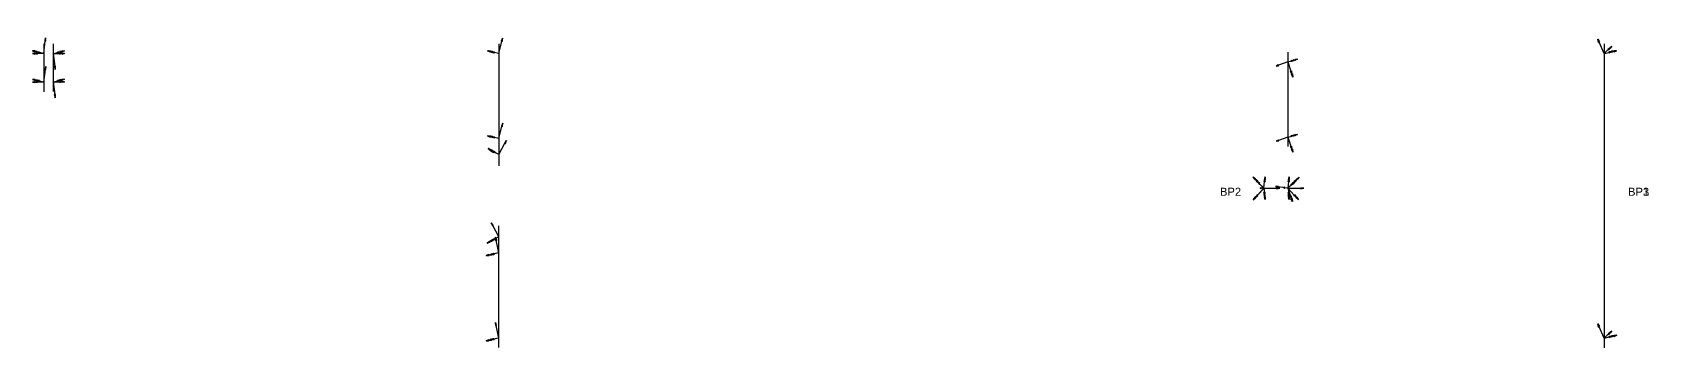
# Model space of a CAD drawing. Header units: millimetres. Extents: x -2504 to 13, y -95 to 104.
# Drawn here: x -997 to 13, y -95 to 102 of the extents above; entities that cross this region are included whole.
import ezdxf

# ---------------------------------------------------------------- set-up
doc = ezdxf.new("R2010")
doc.units = ezdxf.units.MM
for name, color, linetype in [('AutoDetect_16_6', 1, 'Continuous'), ('AutoDetect_17_7', 1, 'Continuous'), ('AutoDetect_22_1', 1, 'Continuous'), ('AutoDetect_23_0', 1, 'Continuous'), ('AutoDetect_26_2', 1, 'Continuous'), ('AutoDetect_27_4', 1, 'Continuous'), ('AutoDetect_6_3', 1, 'Continuous'), ('AutoDetect_7_5', 1, 'Continuous'), ('Rippe_ID_GUID_3A3276A3_DCF2_4339_8A0D_0F5217F1845D', 1, 'Continuous')]:
    doc.layers.add(name, color=color, linetype=linetype)
doc.styles.get("Standard").update_dxf_attribs({"font": 'arial.ttf'})

# ---------------------------------------------------------------- blocks, each defined once
blk = doc.blocks.new('Kontrollpunkt')
at = {"color": 0}
for q in [(0, 6), (8, 0), (0, 0, 4)]:
    blk.add_line((0, 0), q, dxfattribs=at)
for points in [[(0.25, 8, -0.25), (-0.25, 8, -0.25), (-0.25, 8, 0.25), (0, 10, 0), (-0.25, 8, -0.25), (0.25, 8, 0.25), (0, 10, 0), (0.25, 8, -0.25), (0.25, 8, 0.25), (-0.25, 8, 0.25)], [(0.25, 6, -0.25), (-0.25, 6, -0.25), (-0.25, 6, 0.25), (0, 8, 0), (-0.25, 6, -0.25), (0.25, 6, 0.25), (0, 8, 0), (0.25, 6, -0.25), (0.25, 6, 0.25), (-0.25, 6, 0.25)], [(0.25, 0.25, 4), (-0.25, 0.25, 4), (-0.25, -0.25, 4), (0, 0, 6), (-0.25, 0.25, 4), (0.25, -0.25, 4), (0, 0, 6), (0.25, 0.25, 4), (0.25, -0.25, 4), (-0.25, -0.25, 4)], [(0.25, 0.25, 6), (-0.25, 0.25, 6), (-0.25, -0.25, 6), (0, 0, 8), (-0.25, 0.25, 6), (0.25, -0.25, 6), (0, 0, 8), (0.25, 0.25, 6), (0.25, -0.25, 6), (-0.25, -0.25, 6)], [(0.25, 0.25, 8), (-0.25, 0.25, 8), (-0.25, -0.25, 8), (0, 0, 10), (-0.25, 0.25, 8), (0.25, -0.25, 8), (0, 0, 10), (0.25, 0.25, 8), (0.25, -0.25, 8), (-0.25, -0.25, 8)], [(8, 0.25, -0.25), (8, 0.25, 0.25), (8, -0.25, 0.25), (10, 0, 0), (8, 0.25, 0.25), (8, -0.25, -0.25), (10, 0, 0), (8, 0.25, -0.25), (8, -0.25, -0.25), (8, -0.25, 0.25)]]:
    blk.add_polyline3d(points, dxfattribs=at)

msp = doc.modelspace()

# ---------------------------------------------------------------- linework, layer by layer
at = {"layer": 'AutoDetect_16_6', "color": 1}
msp.add_line((-990, 94.9, -434.4), (-990, 65, -434.4), dxfattribs=at)
at = {"layer": 'AutoDetect_17_7', "color": 1}
msp.add_line((-984, 94.9, -434.4), (-984, 65.1, -434.4), dxfattribs=at)
at = {"layer": 'AutoDetect_22_1', "color": 1}
msp.add_line((-227.5, 4.7, -208.4), (-227.5, 4.7, -259.8), dxfattribs=at)
at = {"layer": 'AutoDetect_23_0', "color": 1}
msp.add_line((-212.5, 4.7, -209.8), (-212.5, 4.7, -259.8), dxfattribs=at)
at = {"layer": 'AutoDetect_26_2', "color": 1}
msp.add_line((-15, 95, -243), (-15, -95, -243), dxfattribs=at)
at = {"layer": 'AutoDetect_27_4', "color": 1}
msp.add_line((-212.5, 89.7, -285.8), (-212.5, 30.7, -285.8), dxfattribs=at)
at = {"layer": 'AutoDetect_6_3', "color": 1}
msp.add_line((-705.6, -94.9, -435.4), (-705.6, -25.7, -435.4), dxfattribs=at)
at = {"layer": 'AutoDetect_6_3', "color": 1, "extrusion": (1, 0, 0)}
msp.add_arc((-25.7, -414.4, -705.6), 21, 270, 289.418, dxfattribs=at)
at = {"layer": 'AutoDetect_7_5', "color": 1}
msp.add_line((-705.6, 94.9, -435.4), (-705.6, 25.7, -435.4), dxfattribs=at)
at = {"layer": 'AutoDetect_7_5', "color": 1, "extrusion": (-1, 0, 0)}
msp.add_arc((-25.7, -414.4, 705.6), 21, 270, 289.418, dxfattribs=at)

# ---------------------------------------------------------------- block references
at = {"layer": 'AutoDetect_16_6', "color": 2, "extrusion": (-0.696364, 0.173648, 0.696364), "rotation": 189.8510761165838}
for p in [(153.3, -995.7, 402.3), (170.6, -992.6, 399.2)]:
    msp.add_blockref('Kontrollpunkt', p, dxfattribs=at)
at = {"layer": 'AutoDetect_17_7', "color": 2, "extrusion": (0.696364, 0.173648, 0.696364), "rotation": 170.1489238834162}
for p in [(324.3, 338.1, -972.3), (307.1, 341.1, -975.4)]:
    msp.add_blockref('Kontrollpunkt', p, dxfattribs=at)
at = {"layer": 'AutoDetect_22_1', "color": 1, "extrusion": (-0.696364, 0.696364, 0.173648), "rotation": 279.8510761165839}
for p in [(157.5, -239.6, 124.5), (157.5, -278.5, 117.6)]:
    msp.add_blockref('Kontrollpunkt', p, dxfattribs=at)
at = {"layer": 'AutoDetect_23_0', "color": 1, "extrusion": (0.556029, 0.556029, 0.61779), "rotation": 51.16178642595596}
msp.add_blockref('Kontrollpunkt', (153.6, -113.5, -276), dxfattribs=at)
at = {"layer": 'AutoDetect_23_0', "color": 1, "extrusion": (0.696364, 0.696364, 0.173648), "rotation": 77.24859307823723}
msp.add_blockref('Kontrollpunkt', (153.6, -187, -182.2), dxfattribs=at)
at = {"layer": 'AutoDetect_26_2', "color": 1, "extrusion": (0.787929, 0.173648, -0.590774), "rotation": 341.2011366644633}
for p in [(90.1, -193.4, 147.2), (-83.7, -216, 116.3)]:
    msp.add_blockref('Kontrollpunkt', p, dxfattribs=at)
at = {"layer": 'AutoDetect_27_4', "color": 1, "extrusion": (0.590774, 0.173648, 0.787929), "rotation": 92.36222991805019}
for p in [(140.2, -33.9, -336.2), (95.1, -23.5, -344.4)]:
    msp.add_blockref('Kontrollpunkt', p, dxfattribs=at)
at = {"layer": 'AutoDetect_6_3', "color": 1, "extrusion": (-0.736481, -0.390731, 0.5522), "rotation": 180}
msp.add_blockref('Kontrollpunkt', (-308, -713.8, 289.3), dxfattribs=at)
at = {"layer": 'AutoDetect_6_3', "color": 1, "extrusion": (-0.787929, -0.173648, 0.590774), "rotation": 180}
for p in [(-117, -762.9, 304.9), (-65, -769.7, 314.2)]:
    msp.add_blockref('Kontrollpunkt', p, dxfattribs=at)
at = {"layer": 'AutoDetect_7_5', "color": 1, "extrusion": (-0.714289, 0.173648, 0.677966), "rotation": 180}
msp.add_blockref('Kontrollpunkt', (80.3, -799.1, 224.3), dxfattribs=at)
at = {"layer": 'AutoDetect_7_5', "color": 1, "extrusion": (-0.705313, 0.173648, 0.687299), "rotation": 180}
msp.add_blockref('Kontrollpunkt', (134, -793, 204.6), dxfattribs=at)
at = {"layer": 'AutoDetect_7_5', "color": 1, "extrusion": (-0.677292, 0.390731, 0.623381), "rotation": 182.6349132138926}
msp.add_blockref('Kontrollpunkt', (330.3, -729.5, 216.5), dxfattribs=at)
at = {"layer": 'Rippe_ID_GUID_3A3276A3_DCF2_4339_8A0D_0F5217F1845D', "color": 2, "extrusion": (0.068895, -0.707107, 0.703743), "rotation": 352.1176045684749}
for p in [(-226, -129.2, -165.6), (-211, -131.3, -165.6)]:
    msp.add_blockref('Kontrollpunkt', p, dxfattribs=at)

# ---------------------------------------------------------------- texts
at = {"layer": 'Rippe_ID_GUID_3A3276A3_DCF2_4339_8A0D_0F5217F1845D', "color": 5}
for s, p in [('BP2', (-255, 0)), ('BP3', (0, 0, -353.9)), ('BP1', (0, 0))]:
    msp.add_text(s, height=5, dxfattribs=at).set_placement(p)

doc.saveas('drawing.dxf')
